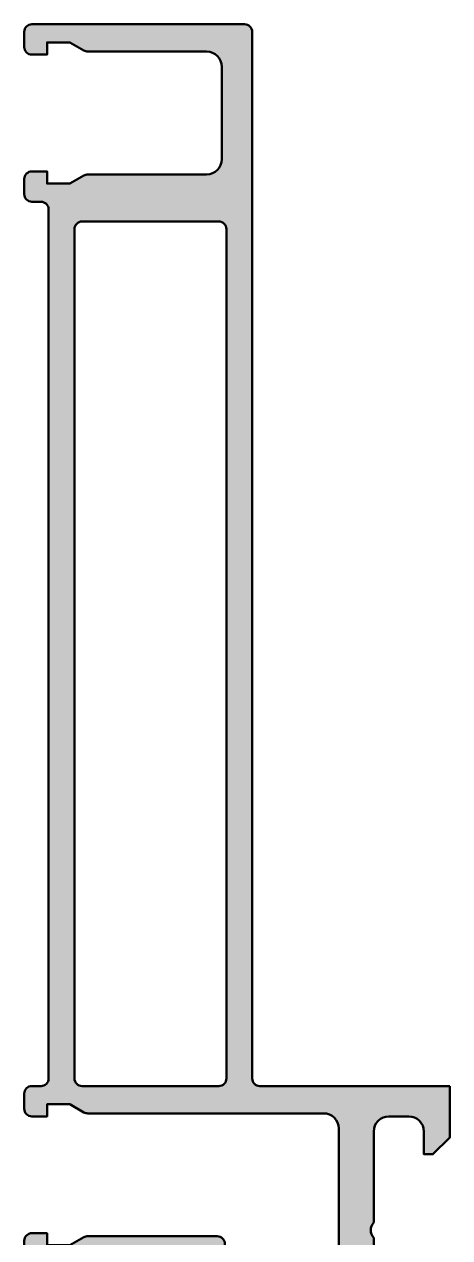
# Model space of a CAD drawing. Extents: x 0 to 58, y 0 to 160.
# Drawn here: x 0 to 28, y 80 to 160 of the extents above; entities that cross this region are included whole.
import ezdxf

# ---------------------------------------------------------------- set-up
doc = ezdxf.new("R2010")
doc.units = 0
doc.layers.add('0S-Alu contour', color=7, linetype='Continuous', lineweight=50)
doc.layers.add('0S-Alu hatch', color=252, linetype='Continuous', lineweight=25)

# ---------------------------------------------------------------- blocks, each defined once
blk = doc.blocks.new('503230__B53E437F_F34F_4B0B_8D44_5168254C0D42_')
at = {"layer": '0S-Alu hatch'}
h = blk.add_hatch(color=256, dxfattribs=at)
edge = h.paths.add_edge_path()
edge.add_line((27.99997947086592, 90.00002052955546), (27.99997947086592, 86.60002052955547))
edge.add_line((27.99997947086592, 86.60002052955547), (26.89997947086593, 85.50002052955546))
edge.add_line((26.89997947086593, 85.50002052955546), (26.29997947086593, 85.50002052955546))
edge.add_line((26.29997947086593, 85.50002052955546), (26.29997947086593, 87.00002052955547))
edge.add_arc((25.29997947086594, 87.00002052955547), 1, 0, 90)
edge.add_line((25.29997947086594, 88.00002052955546), (23.99997947086593, 88.00002052955546))
edge.add_arc((23.99997947086593, 87.00002052955547), 1, 90, 180)
edge.add_line((22.99997947086592, 87.00002052955547), (22.99997947086592, 81.00002052955546))
edge.add_arc((23.52497947086593, 80.50002052955546), 0.7250000000000015, 136.3971810272967, 223.6028189727035)
edge.add_line((22.99997947086593, 80.00002052955546), (22.99997947086592, 73.00002052955546))
edge.add_arc((23.99997947086593, 73.00002052955546), 1, 180, 270)
edge.add_line((23.99997947086593, 72.00002052955546), (25.29997947086594, 72.00002052955546))
edge.add_arc((25.29997947086592, 73.00002052955546), 1, 270.0000000000008, 360)
edge.add_line((26.29997947086592, 73.00002052955546), (26.29997947086593, 75.50002052955546))
edge.add_line((26.29997947086593, 75.50002052955546), (26.79997947086592, 75.50002052955546))
edge.add_ellipse((26.79997947086594, 74.50002052955546), major_axis=(-1, 0), ratio=1, start_angle=180, end_angle=270.00000000000125, ccw=False)
edge.add_line((27.79997947086594, 74.50002052955546), (27.79997947086594, 70.00002052955546))
edge.add_ellipse((27.29997947086594, 70.00002052955546), major_axis=(-0.4999999999999965, 0), ratio=1, start_angle=89.9999999999996, end_angle=180, ccw=False)
edge.add_line((27.29997947086594, 69.50002052955546), (26.29997947086593, 69.50002052955546))
edge.add_line((26.29997947086593, 69.50002052955546), (26.29997947086593, 70.30002052955545))
edge.add_line((26.29997947086593, 70.30002052955545), (23.29997947086594, 70.30002052955545))
edge.add_arc((23.29997947086594, 70.00002052955546), 0.2999999999999971, 90, 180)
edge.add_arc((23.09997947086593, 69.71717781708082), 0.3000000000000023, 109.4712206344897, 180)
edge.add_line((22.79997947086593, 69.71717781708082), (22.79997947086593, 69.28286324203007))
edge.add_arc((23.09997947086593, 69.28286324203007), 0.2999999999999971, 180, 250.5287793655078)
edge.add_line((22.99997947086592, 69.00002052955546), (22.99997947086592, 67.1000205295555))
edge.add_ellipse((22.69997947086588, 67.1000205295555), major_axis=(-0.3000000000000469, 0), ratio=1, start_angle=90.00000000000142, end_angle=180, ccw=False)
edge.add_line((22.69997947086588, 66.80002052955545), (21.70997947086597, 66.80002052955545))
edge.add_ellipse((21.70997947086599, 67.1000205295555), major_axis=(-0.3000000000000398, 0), ratio=1, start_angle=0, end_angle=89.9999999999979, ccw=False)
edge.add_line((21.40997947086594, 67.1000205295555), (21.40997947086594, 69.80002052955545))
edge.add_arc((21.20997947086593, 69.80002052955545), 0.2000000000000028, 0, 90)
edge.add_line((21.20997947086593, 70.00002052955546), (16.99997947086592, 70.00002052955546))
edge.add_arc((16.99997947086592, 69.50002052955546), 0.5, 90, 180)
edge.add_line((16.49997947086592, 69.50002052955546), (16.49997947086592, 68.80002052955545))
edge.add_line((16.49997947086592, 68.80002052955545), (17.8814749284883, 66.4072002065279))
edge.add_ellipse((17.76185968621764, 66.33814031420376), major_axis=(-0.1381197846483005, 0), ratio=1, start_angle=86.34845086325618, end_angle=209.999999999999, ccw=False)
edge.add_ellipse((18.07150515925619, 71.19015009464064), major_axis=(-5.000000000000012, 0), ratio=1, start_angle=63.973335436396496, end_angle=86.34845086325907, ccw=False)
edge.add_arc((14.99997947086592, 64.90002052955546), 2.000000000000006, 63.97333543639573, 116.0266645636039)
edge.add_ellipse((11.92845378247578, 71.19015009463992), major_axis=(-4.999999999999291, 0), ratio=1, start_angle=93.65154913674002, end_angle=116.026664563606, ccw=False)
edge.add_ellipse((12.23809925551422, 66.33814031420376), major_axis=(-0.1381197846483071, 0), ratio=1, start_angle=-29.999999999997897, end_angle=93.65154913673803, ccw=False)
edge.add_line((12.11848401324356, 66.4072002065279), (13.49997947086592, 68.80002052955545))
edge.add_line((13.49997947086592, 68.80002052955545), (13.49997947086592, 69.50002052955546))
edge.add_arc((12.99997947086592, 69.50002052955546), 0.5000000000000018, 0, 90)
edge.add_line((12.99997947086592, 70.00002052955546), (8.78997947086593, 70.00002052955546))
edge.add_arc((8.78997947086593, 69.80002052955545), 0.2000000000000028, 90, 180)
edge.add_line((8.589979470865927, 69.80002052955545), (8.589979470865927, 67.1000205295555))
edge.add_ellipse((8.28997947086588, 67.1000205295555), major_axis=(-0.3000000000000469, 0), ratio=1, start_angle=90.00000000000142, end_angle=180, ccw=False)
edge.add_line((8.289979470865887, 66.80002052955545), (7.299979470865963, 66.80002052955545))
edge.add_ellipse((7.29997947086597, 67.1000205295555), major_axis=(-0.3000000000000398, 0), ratio=1, start_angle=0, end_angle=89.99999999999869, ccw=False)
edge.add_line((6.999979470865923, 67.1000205295555), (6.999979470865923, 69.00002052955546))
edge.add_arc((6.899979470865929, 69.28286324203007), 0.2999999999999979, 289.4712206344897, 360)
edge.add_line((7.199979470865927, 69.28286324203007), (7.199979470865926, 69.71717781708082))
edge.add_arc((6.899979470865929, 69.71717781708082), 0.2999999999999998, 0, 70.52877936550998)
edge.add_line((6.999979470865925, 70.00002052955546), (6.999979470865923, 77.30002052955545))
edge.add_arc((5.999979470865923, 77.30002052955545), 0.9999999999999991, 0, 90)
edge.add_line((5.999979470865923, 78.30002052955545), (0.4999794708659522, 78.30002052955545))
edge.add_ellipse((0.4999794708659475, 78.80002052955545), major_axis=(-0.5, 0), ratio=1, start_angle=0, end_angle=90.00000000000063, ccw=False)
edge.add_line((-2.05291340478e-05, 78.80002052955545), (-2.05291340478e-05, 79.80002052955545))
edge.add_ellipse((0.4999794708659474, 79.80002052955545), major_axis=(-0.4999999999999952, 0), ratio=1, start_angle=269.99999999999943, end_angle=360, ccw=False)
edge.add_line((0.4999794708659522, 80.30002052955545), (1.499979470865923, 80.30002052955545))
edge.add_line((1.499979470865923, 80.30002052955545), (1.499979470865923, 79.50002052955546))
edge.add_line((1.499979470865923, 79.50002052955546), (2.999979470865923, 79.50002052955546))
edge.add_line((2.999979470865923, 79.50002052955546), (3.92318455162281, 80.03303323144767))
edge.add_ellipse((4.173184551622832, 79.60002052955534), major_axis=(-0.5000000000001137, 0), ratio=1, start_angle=270.00000000000256, end_angle=299.9999999999954, ccw=False)
edge.add_line((4.17318455162281, 80.10002052955545), (12.69997947086592, 80.10002052955545))
edge.add_ellipse((12.69997947086593, 79.60002052955545), major_axis=(-0.5, 0), ratio=1, start_angle=180, end_angle=270.0000000000006, ccw=False)
edge.add_line((13.19997947086593, 79.60002052955545), (13.19997947086593, 78.50002052955546))
edge.add_arc((13.69997947086593, 78.50002052955546), 0.5, 180, 270)
edge.add_line((13.69997947086593, 78.00002052955546), (20.19997947086593, 78.00002052955546))
edge.add_arc((20.19997947086593, 78.50002052955546), 0.5, 270, 360)
edge.add_line((20.69997947086593, 78.50002052955546), (20.69997947086593, 87.20002052955546))
edge.add_arc((19.69997947086591, 87.20002052955546), 1.000000000000003, 0, 90)
edge.add_line((19.69997947086591, 88.20002052955546), (4.17318455162281, 88.20002052955546))
edge.add_ellipse((4.173184551622721, 88.70002052955518), major_axis=(-0.4999999999997158, 0), ratio=1, start_angle=59.9999999999925, end_angle=90.00000000001017, ccw=False)
edge.add_line((3.923184551622806, 88.26700782766324), (2.999979470865923, 88.80002052955545))
edge.add_line((2.999979470865923, 88.80002052955545), (1.499979470865923, 88.80002052955545))
edge.add_line((1.499979470865923, 88.80002052955545), (1.499979470865923, 88.00002052955546))
edge.add_line((1.499979470865923, 88.00002052955546), (0.499979470865938, 88.00002052955546))
edge.add_ellipse((0.4999794708659333, 88.50002052955546), major_axis=(-0.5, 0), ratio=1, start_angle=0, end_angle=90.00000000000063, ccw=False)
edge.add_line((-2.0529134062e-05, 88.50002052955546), (-2.0529134062e-05, 89.50002052955546))
edge.add_ellipse((0.4999794708659332, 89.50002052955546), major_axis=(-0.4999999999999952, 0), ratio=1, start_angle=269.99999999999943, end_angle=360, ccw=False)
edge.add_line((0.499979470865938, 90.00002052955546), (1.099979470865946, 90.00002052955546))
edge.add_arc((1.099979470865946, 90.50002052955546), 0.5, 270, 360)
edge.add_line((1.599979470865946, 90.50002052955546), (1.599979470865918, 147.8000205295554))
edge.add_arc((1.099979470865932, 147.8000205295554), 0.4999999999999965, 0, 90)
edge.add_line((1.099979470865932, 148.3000205295554), (0.4999794708659238, 148.3000205295554))
edge.add_ellipse((0.4999794708659191, 148.8000205295554), major_axis=(-0.5, 0), ratio=1, start_angle=0, end_angle=90.00000000000063, ccw=False)
edge.add_line((-2.05291340762e-05, 148.8000205295554), (-2.05291340762e-05, 149.8000205295554))
edge.add_ellipse((0.499979470865919, 149.8000205295554), major_axis=(-0.4999999999999952, 0), ratio=1, start_angle=269.99999999999943, end_angle=360, ccw=False)
edge.add_line((0.4999794708659238, 150.3000205295554), (1.499979470865923, 150.3000205295554))
edge.add_line((1.499979470865923, 150.3000205295554), (1.499979470865937, 149.5000205295554))
edge.add_line((1.499979470865937, 149.5000205295554), (2.999979470865923, 149.5000205295554))
edge.add_line((2.999979470865923, 149.5000205295554), (3.923184551622838, 150.0330332314477))
edge.add_ellipse((4.173184551622721, 149.600020529556), major_axis=(-0.4999999999994901, 0), ratio=1, start_angle=269.9999999999866, end_angle=300.00000000001825, ccw=False)
edge.add_line((4.173184551622838, 150.1000205295555), (11.99997947086592, 150.1000205295554))
edge.add_arc((11.99997947086592, 151.1000205295554), 1, 270, 360)
edge.add_line((12.99997947086592, 151.1000205295554), (12.99997947086592, 157.2000205295554))
edge.add_arc((11.99997947086592, 157.2000205295554), 1, 0, 90)
edge.add_line((11.99997947086592, 158.2000205295554), (4.173184551622824, 158.2000205295554))
edge.add_ellipse((4.17318455162292, 158.7000205295557), major_axis=(-0.5000000000003127, 0), ratio=1, start_angle=60.00000000000739, end_angle=89.99999999998897, ccw=False)
edge.add_line((3.923184551622819, 158.2670078276632), (2.999979470865923, 158.8000205295554))
edge.add_line((2.999979470865923, 158.8000205295554), (1.499979470865923, 158.8000205295554))
edge.add_line((1.499979470865923, 158.8000205295554), (1.499979470865923, 158.0000205295554))
edge.add_line((1.499979470865923, 158.0000205295554), (0.4999794708659238, 158.0000205295554))
edge.add_ellipse((0.4999794708659191, 158.5000205295554), major_axis=(-0.5, 0), ratio=1, start_angle=0, end_angle=90.00000000000063, ccw=False)
edge.add_line((-2.05291340762e-05, 158.5000205295554), (-2.05291340762e-05, 159.5000205295554))
edge.add_ellipse((0.499979470865919, 159.5000205295554), major_axis=(-0.4999999999999952, 0), ratio=1, start_angle=269.99999999999943, end_angle=360, ccw=False)
edge.add_line((0.4999794708659238, 160.0000205295554), (14.49997947086592, 160.0000205295554))
edge.add_ellipse((14.49997947086593, 159.5000205295554), major_axis=(-0.5, 0), ratio=1, start_angle=180, end_angle=270.0000000000004, ccw=False)
edge.add_line((14.99997947086592, 159.5000205295554), (14.99997947086592, 90.50002052955546))
edge.add_arc((15.49997947086592, 90.50002052955546), 0.5, 180, 270)
edge.add_line((15.49997947086592, 90.00002052955546), (27.99997947086592, 90.00002052955546))
edge = h.paths.add_edge_path()
edge.add_line((12.79997947086592, 147.0000205295554), (3.79997947086592, 147.0000205295554))
edge.add_arc((3.79997947086592, 146.5000205295554), 0.5, 90, 180)
edge.add_line((3.29997947086592, 146.5000205295554), (3.299979470865935, 90.50002052955546))
edge.add_arc((3.799979470865935, 90.50002052955546), 0.5, 180, 270)
edge.add_line((3.799979470865935, 90.00002052955546), (12.79997947086593, 90.00002052955546))
edge.add_arc((12.79997947086593, 90.50002052955546), 0.5, 270, 360)
edge.add_line((13.29997947086593, 90.50002052955546), (13.29997947086592, 146.5000205295554))
edge.add_arc((12.79997947086592, 146.5000205295554), 0.4999999999999983, 0, 90)
edge = h.paths.add_edge_path()
edge.add_ellipse((12.59997947086592, 77.50002052955546), major_axis=(-1, 0), ratio=1, start_angle=0, end_angle=90, ccw=False)
edge.add_line((11.59997947086591, 77.50002052955546), (11.59997947086591, 78.10002052955545))
edge.add_arc((11.09997947086592, 78.10002052955545), 0.5, 0, 90)
edge.add_line((11.09997947086592, 78.60002052955545), (8.999979470865924, 78.60002052955545))
edge.add_arc((8.999979470865924, 78.10002052955545), 0.5, 90, 180)
edge.add_line((8.499979470865924, 78.10002052955545), (8.499979470865924, 72.20002052955546))
edge.add_arc((8.999979470865924, 72.20002052955546), 0.5, 180, 270)
edge.add_line((8.999979470865924, 71.70002052955545), (20.99997947086592, 71.70002052955545))
edge.add_arc((20.99997947086592, 72.20002052955546), 0.5, 270, 360)
edge.add_line((21.49997947086593, 72.20002052955546), (21.49997947086593, 76.00002052955546))
edge.add_arc((20.99997947086592, 76.00002052955546), 0.4999999999999965, 0, 90)
edge.add_line((20.99997947086592, 76.50002052955546), (12.59997947086592, 76.50002052955546))
at = {"layer": '0S-Alu contour', "color": 7}
for points in [[(-2.05291340762e-05, 158.5000205295554), (-2.05291340762e-05, 159.5000205295554)], [(0.4999794708659238, 160.0000205295554), (14.49997947086592, 160.0000205295554)], [(14.99997947086592, 159.5000205295554), (14.99997947086592, 90.50002052955546)], [(3.923184551622819, 158.2670078276632), (2.999979470865923, 158.8000205295554), (1.499979470865923, 158.8000205295554), (1.499979470865923, 158.0000205295554), (0.4999794708659238, 158.0000205295554)], [(11.99997947086592, 158.2000205295554), (4.173184551622824, 158.2000205295554)], [(12.99997947086592, 151.1000205295554), (12.99997947086592, 157.2000205295554)], [(-2.05291340762e-05, 148.8000205295554), (-2.05291340762e-05, 149.8000205295554)], [(0.4999794708659238, 150.3000205295554), (1.499979470865923, 150.3000205295554), (1.499979470865937, 149.5000205295554), (2.999979470865923, 149.5000205295554), (3.923184551622838, 150.0330332314477)], [(4.173184551622838, 150.1000205295555), (11.99997947086592, 150.1000205295554)], [(1.099979470865932, 148.3000205295554), (0.4999794708659238, 148.3000205295554)], [(1.599979470865946, 90.50002052955546), (1.599979470865918, 147.8000205295554)], [(3.29997947086592, 146.5000205295554), (3.299979470865935, 90.50002052955546)], [(12.79997947086592, 147.0000205295554), (3.79997947086592, 147.0000205295554)], [(13.29997947086593, 90.50002052955546), (13.29997947086592, 146.5000205295554)], [(0.499979470865938, 90.00002052955546), (1.099979470865946, 90.00002052955546)], [(3.799979470865935, 90.00002052955546), (12.79997947086593, 90.00002052955546)], [(15.49997947086592, 90.00002052955546), (27.99997947086592, 90.00002052955546)], [(27.99997947086592, 90.00002052955546), (27.99997947086592, 86.60002052955547), (26.89997947086593, 85.50002052955546), (26.29997947086593, 85.50002052955546), (26.29997947086593, 87.00002052955547)], [(-2.0529134062e-05, 88.50002052955546), (-2.0529134062e-05, 89.50002052955546)], [(3.923184551622806, 88.26700782766324), (2.999979470865923, 88.80002052955545), (1.499979470865923, 88.80002052955545), (1.499979470865923, 88.00002052955546), (0.499979470865938, 88.00002052955546)], [(19.69997947086591, 88.20002052955546), (4.17318455162281, 88.20002052955546)], [(25.29997947086594, 88.00002052955546), (23.99997947086593, 88.00002052955546)], [(20.69997947086593, 78.50002052955546), (20.69997947086593, 87.20002052955546)], [(22.99997947086592, 87.00002052955547), (22.99997947086592, 81.00002052955546)], [(0.4999794708659522, 80.30002052955545), (1.499979470865923, 80.30002052955545), (1.499979470865923, 79.50002052955546), (2.999979470865923, 79.50002052955546), (3.92318455162281, 80.03303323144767)], [(4.17318455162281, 80.10002052955545), (12.69997947086592, 80.10002052955545)], [(-2.05291340478e-05, 78.80002052955545), (-2.05291340478e-05, 79.80002052955545)], [(13.19997947086593, 79.60002052955545), (13.19997947086593, 78.50002052955546)], [(22.99997947086593, 80.00002052955546), (22.99997947086592, 73.00002052955546)], [(11.09997947086592, 78.60002052955545), (8.999979470865924, 78.60002052955545)], [(5.999979470865923, 78.30002052955545), (0.4999794708659522, 78.30002052955545)], [(8.499979470865924, 78.10002052955545), (8.499979470865924, 72.20002052955546)], [(11.59997947086591, 77.50002052955546), (11.59997947086591, 78.10002052955545)], [(13.69997947086593, 78.00002052955546), (20.19997947086593, 78.00002052955546)], [(6.999979470865925, 70.00002052955546), (6.999979470865923, 77.30002052955545)], [(20.99997947086592, 76.50002052955546), (12.59997947086592, 76.50002052955546)], [(21.49997947086593, 72.20002052955546), (21.49997947086593, 76.00002052955546)], [(26.29997947086592, 73.00002052955546), (26.29997947086593, 75.50002052955546), (26.79997947086592, 75.50002052955546)], [(27.79997947086594, 74.50002052955546), (27.79997947086594, 70.00002052955546)], [(8.999979470865924, 71.70002052955545), (20.99997947086592, 71.70002052955545)], [(23.99997947086593, 72.00002052955546), (25.29997947086594, 72.00002052955546)], [(7.199979470865927, 69.28286324203007), (7.199979470865926, 69.71717781708082)], [(8.589979470865927, 69.80002052955545), (8.589979470865927, 67.1000205295555)], [(12.99997947086592, 70.00002052955546), (8.78997947086593, 70.00002052955546)], [(21.20997947086593, 70.00002052955546), (16.99997947086592, 70.00002052955546)], [(21.40997947086594, 67.1000205295555), (21.40997947086594, 69.80002052955545)], [(22.79997947086593, 69.71717781708082), (22.79997947086593, 69.28286324203007)], [(27.29997947086594, 69.50002052955546), (26.29997947086593, 69.50002052955546), (26.29997947086593, 70.30002052955545), (23.29997947086594, 70.30002052955545)], [(6.999979470865923, 67.1000205295555), (6.999979470865923, 69.00002052955546)], [(12.11848401324356, 66.4072002065279), (13.49997947086592, 68.80002052955545), (13.49997947086592, 69.50002052955546)], [(16.49997947086592, 69.50002052955546), (16.49997947086592, 68.80002052955545), (17.8814749284883, 66.4072002065279)], [(22.99997947086592, 69.00002052955546), (22.99997947086592, 67.1000205295555)], [(8.289979470865887, 66.80002052955545), (7.299979470865963, 66.80002052955545)], [(22.69997947086588, 66.80002052955545), (21.70997947086597, 66.80002052955545)]]:
    blk.add_lwpolyline(points, dxfattribs=at)
at = {"layer": '0S-Alu contour', "color": 7, "extrusion": (0, 0, -1)}
for centre, radius, start, end in [((-0.499979470865919, 159.5000205295554), 0.4999999999999952, 0, 90.00000000000055), ((-14.49997947086593, 159.5000205295554), 0.5, 89.99999999999959, 180), ((-0.4999794708659191, 158.5000205295554), 0.5, 269.9999999999994, 0), ((-4.17318455162292, 158.7000205295557), 0.5000000000003127, 270.000000000011, 299.9999999999927), ((-0.499979470865919, 149.8000205295554), 0.4999999999999952, 0, 90.00000000000055), ((-4.173184551622721, 149.600020529556), 0.4999999999994901, 59.99999999998177, 90.00000000001342), ((-0.4999794708659191, 148.8000205295554), 0.5, 269.9999999999994, 0), ((-0.4999794708659332, 89.50002052955546), 0.4999999999999952, 0, 90.00000000000055), ((-0.4999794708659333, 88.50002052955546), 0.5, 269.9999999999994, 0), ((-4.173184551622721, 88.70002052955518), 0.4999999999997158, 269.9999999999898, 300.0000000000075), ((-0.4999794708659474, 79.80002052955545), 0.4999999999999952, 0, 90.00000000000055), ((-4.173184551622832, 79.60002052955534), 0.5000000000001137, 60.00000000000459, 89.99999999999746), ((-12.69997947086593, 79.60002052955545), 0.5, 89.99999999999939, 180), ((-0.4999794708659475, 78.80002052955545), 0.5, 269.9999999999994, 0), ((-12.59997947086592, 77.50002052955546), 1, 270, 0), ((-26.79997947086594, 74.50002052955546), 1, 89.99999999999876, 180), ((-27.29997947086594, 70.00002052955546), 0.4999999999999965, 180, 270.0000000000004), ((-7.29997947086597, 67.1000205295555), 0.3000000000000398, 270.0000000000013, 0), ((-8.28997947086588, 67.1000205295555), 0.3000000000000469, 180, 269.9999999999986), ((-12.23809925551422, 66.33814031420376), 0.1381197846483071, 266.348450863262, 29.99999999999788), ((-11.92845378247578, 71.19015009463992), 4.999999999999291, 243.973335436394, 266.34845086326), ((-18.07150515925619, 71.19015009464064), 5.000000000000013, 273.6515491367409, 296.0266645636035), ((-17.76185968621764, 66.33814031420376), 0.1381197846483005, 150.000000000001, 273.6515491367439), ((-21.70997947086599, 67.1000205295555), 0.3000000000000398, 270.0000000000021, 0), ((-22.69997947086588, 67.1000205295555), 0.3000000000000469, 180, 269.9999999999986)]:
    blk.add_arc(centre, radius, start, end, dxfattribs=at)
at = {"layer": '0S-Alu contour', "color": 7}
for centre, radius, start, end in [((11.99997947086592, 157.2000205295554), 1, 0, 90), ((11.99997947086592, 151.1000205295554), 1, 270, 0), ((1.099979470865932, 147.8000205295554), 0.4999999999999965, 0, 90), ((3.79997947086592, 146.5000205295554), 0.5, 90, 180), ((12.79997947086592, 146.5000205295554), 0.4999999999999983, 0, 90), ((1.099979470865946, 90.50002052955546), 0.5, 270, 0), ((3.799979470865935, 90.50002052955546), 0.5, 180, 270), ((12.79997947086593, 90.50002052955546), 0.5, 270, 0), ((15.49997947086592, 90.50002052955546), 0.5, 180, 270), ((19.69997947086591, 87.20002052955546), 1.000000000000003, 0, 90), ((23.99997947086593, 87.00002052955547), 1, 90, 180), ((25.29997947086594, 87.00002052955547), 1, 0, 90), ((23.52497947086593, 80.50002052955546), 0.7250000000000015, 136.3971810272967, 223.6028189727035), ((8.999979470865924, 78.10002052955545), 0.5, 90, 180), ((11.09997947086592, 78.10002052955545), 0.5, 0, 90), ((13.69997947086593, 78.50002052955546), 0.5, 180, 270), ((20.19997947086593, 78.50002052955546), 0.5, 270, 0), ((5.999979470865923, 77.30002052955545), 0.9999999999999991, 0, 90), ((20.99997947086592, 76.00002052955546), 0.4999999999999965, 0, 90), ((23.99997947086593, 73.00002052955546), 1, 180, 270), ((25.29997947086592, 73.00002052955546), 1, 270.0000000000008, 0), ((8.999979470865924, 72.20002052955546), 0.5, 180, 270), ((20.99997947086592, 72.20002052955546), 0.5, 270, 0), ((6.899979470865929, 69.71717781708082), 0.2999999999999998, 0, 70.52877936550998), ((8.78997947086593, 69.80002052955545), 0.2000000000000028, 90, 180), ((12.99997947086592, 69.50002052955546), 0.5000000000000018, 0, 90), ((16.99997947086592, 69.50002052955546), 0.5, 90, 180), ((21.20997947086593, 69.80002052955545), 0.2000000000000028, 0, 90), ((23.09997947086593, 69.71717781708082), 0.3000000000000023, 109.4712206344897, 180), ((23.29997947086594, 70.00002052955546), 0.2999999999999971, 90, 180), ((6.899979470865929, 69.28286324203007), 0.2999999999999979, 289.4712206344897, 0), ((23.09997947086593, 69.28286324203007), 0.2999999999999971, 180, 250.5287793655078), ((14.99997947086592, 64.90002052955546), 2.000000000000006, 63.97333543639573, 116.0266645636039)]:
    blk.add_arc(centre, radius, start, end, dxfattribs=at)
blk = doc.blocks.new('504250__42CE3D28_BC6F_436B_9A4E_0699512930F2_')
at = {"layer": '0S-Alu contour', "color": 7}
blk.add_blockref('503230__B53E437F_F34F_4B0B_8D44_5168254C0D42_', (0, 0), dxfattribs=at)

msp = doc.modelspace()

# ---------------------------------------------------------------- block references
at = {"layer": '0S-Alu contour', "color": 7}
msp.add_blockref('504250__42CE3D28_BC6F_436B_9A4E_0699512930F2_', (0, 0), dxfattribs=at)

doc.saveas('drawing.dxf')
